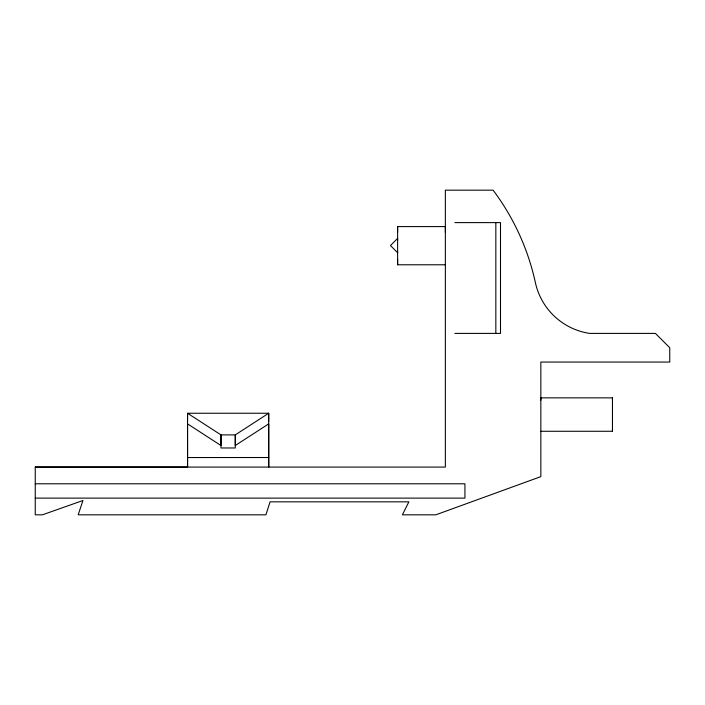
<?xml version="1.0" encoding="UTF-8"?>
<svg xmlns="http://www.w3.org/2000/svg" width="705" height="705" viewBox="0 0 705 705"><rect width="100%" height="100%" fill="white"/><g stroke="black" fill="none" stroke-linecap="round" stroke-linejoin="round"><path stroke-width="1.06" d="M35.25 467.08L35.25 514.826L42.415 514.826L82.952 500.506L78.176 514.826L265.917 514.826L270.077 501.837L408.882 501.837L402.388 514.826L435.813 514.826L540.841 476.633L540.841 362.053L669.75 362.053L669.75 347.724L655.43 333.403L589.591 333.403A65.486 65.486 0 0 1 535.377 282.59A238.713 238.713 0 0 0 493.103 190.174L445.357 190.174L445.357 467.08L35.25 467.08L187.583 467.098L187.548 423.872L220.965 445.516L220.965 434.897L187.539 413.253L187.539 421.414M268.702 421.405L268.702 413.245L187.539 413.253L187.548 466.71M445.357 264.78L397.62 264.78L397.62 226.587L445.357 226.587L445.357 232.183M495.835 333.403L495.835 222.613M540.841 431.275L612.46 431.275L612.46 397.858L540.841 397.858L540.841 400.096M454.91 222.613L500.506 222.613L500.506 333.403L454.91 333.403M187.556 457.545L268.72 457.51L268.746 467.071M35.25 483.789L464.93 483.789L464.93 498.118L35.25 498.118M268.72 457.51L268.711 423.864L235.285 445.516L235.285 434.897L268.702 413.245L268.711 466.701M612.46 397.858L612.46 400.096M612.46 429.037L612.46 431.275M397.62 226.587L397.62 232.183M397.62 240.484L397.62 238.387L390.455 245.543L397.62 252.707L397.62 251.747M397.62 259.184L397.62 264.78M220.965 434.897L220.965 447.983L235.285 447.975L235.285 434.897L220.965 434.897"/></g></svg>
